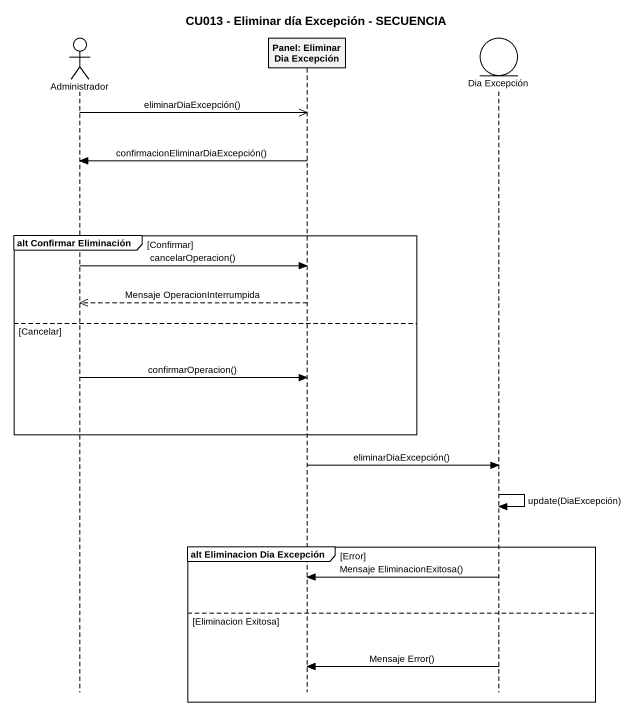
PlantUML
@startuml
title CU013 - Eliminar día Excepción - SECUENCIA
hide footbox
actor Administrador
participant "Panel: Eliminar Dia Excepción" as Panel_Eliminar_Dia_Excepción
entity "Dia Excepción" as Dia_Excepción

Administrador ->> Panel_Eliminar_Dia_Excepción : eliminarDiaExcepción()
Panel_Eliminar_Dia_Excepción -> Administrador : confirmacionEliminarDiaExcepción()
group alt Confirmar Eliminación [Confirmar]
  Administrador -> Panel_Eliminar_Dia_Excepción : cancelarOperacion()
  Panel_Eliminar_Dia_Excepción -->> Administrador : Mensaje OperacionInterrumpida
else Cancelar
  Administrador -> Panel_Eliminar_Dia_Excepción : confirmarOperacion()
end
Panel_Eliminar_Dia_Excepción -> Dia_Excepción : eliminarDiaExcepción()
Dia_Excepción -> Dia_Excepción : update(DiaExcepción)
group alt Eliminacion Dia Excepción [Error]
  Dia_Excepción -> Panel_Eliminar_Dia_Excepción : Mensaje EliminacionExitosa()
else Eliminacion Exitosa
  Dia_Excepción -> Panel_Eliminar_Dia_Excepción : Mensaje Error()
end
@enduml
